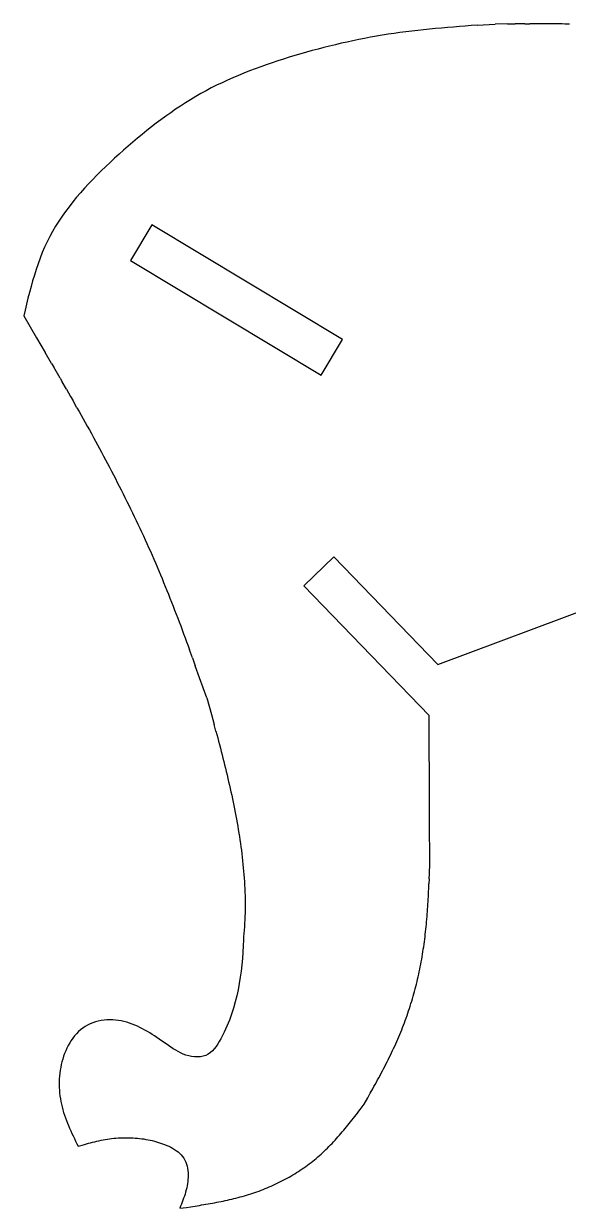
# Model space of a CAD drawing. Extents: x -3475 to 3475, y -2114 to 2114.
# Drawn here: x 52 to 429, y 1279 to 2098 of the extents above; entities that cross this region are included whole.
import ezdxf

# ---------------------------------------------------------------- set-up
doc = ezdxf.new("R2010")
doc.units = 0
doc.header["$MEASUREMENT"] = 0
doc.layers.get('0').update_dxf_attribs({"linetype": 'CONTINUOUS'})

msp = doc.modelspace()

# ---------------------------------------------------------------- linework, layer by layer
for p, q in [((357.71, 2096.61), (353.59, 2096.3)), ((361.84, 2096.91), (357.71, 2096.61)), ((365.97, 2097.2), (361.84, 2096.91)), ((365.97, 2097.2), (378.36, 2098.04)), ((386.94, 2098.14), (378.36, 2098.04)), ((386.94, 2098.14), (392.09, 2098.2)), ((395.52, 2098.23), (392.09, 2098.2)), ((398.95, 2098.25), (395.52, 2098.23)), ((398.95, 2098.25), (402.38, 2098.27)), ((404.1, 2098.27), (402.38, 2098.27)), ((405.82, 2098.27), (404.1, 2098.27)), ((407.53, 2098.27), (405.82, 2098.27)), ((409.25, 2098.27), (407.53, 2098.27)), ((410.96, 2098.26), (409.25, 2098.27)), ((412.68, 2098.26), (410.96, 2098.26)), ((414.39, 2098.24), (412.68, 2098.26)), ((416.11, 2098.23), (414.39, 2098.24)), ((417.83, 2098.21), (416.11, 2098.23)), ((419.54, 2098.18), (417.83, 2098.21)), ((421.26, 2098.16), (419.54, 2098.18)), ((422.97, 2098.13), (421.26, 2098.16)), ((424.69, 2098.09), (422.97, 2098.13)), ((426.4, 2098.05), (424.69, 2098.09)), ((428.12, 2098), (426.4, 2098.05)), ((429.83, 2097.96), (428.12, 2098)), ((292.13, 2088.88), (288.08, 2088.11)), ((296.2, 2089.6), (292.13, 2088.88)), ((300.26, 2090.29), (296.2, 2089.6)), ((304.34, 2090.94), (300.26, 2090.29)), ((308.42, 2091.55), (304.34, 2090.94)), ((312.5, 2092.13), (308.42, 2091.55)), ((316.59, 2092.66), (312.5, 2092.13)), ((320.69, 2093.17), (316.59, 2092.66)), ((324.79, 2093.65), (320.69, 2093.17)), ((328.89, 2094.09), (324.79, 2093.65)), ((333, 2094.52), (328.89, 2094.09)), ((337.11, 2094.91), (333, 2094.52)), ((341.23, 2095.29), (337.11, 2094.91)), ((345.35, 2095.64), (341.23, 2095.29)), ((349.47, 2095.98), (345.35, 2095.64)), ((353.59, 2096.3), (349.47, 2095.98)), ((255.85, 2080.74), (251.85, 2079.66)), ((259.85, 2081.78), (255.85, 2080.74)), ((263.87, 2082.79), (259.85, 2081.78)), ((267.89, 2083.76), (263.87, 2082.79)), ((271.91, 2084.7), (267.89, 2083.76)), ((275.94, 2085.61), (271.91, 2084.7)), ((279.98, 2086.48), (275.94, 2085.61)), ((284.03, 2087.31), (279.98, 2086.48)), ((288.08, 2088.11), (284.03, 2087.31)), ((227.99, 2072.56), (224.05, 2071.26)), ((231.95, 2073.83), (227.99, 2072.56)), ((235.91, 2075.06), (231.95, 2073.83)), ((239.88, 2076.26), (235.91, 2075.06)), ((243.87, 2077.42), (239.88, 2076.26)), ((247.85, 2078.56), (243.87, 2077.42)), ((251.85, 2079.66), (247.85, 2078.56)), ((204.6, 2064.11), (200.78, 2062.54)), ((208.45, 2065.63), (204.6, 2064.11)), ((212.32, 2067.11), (208.45, 2065.63)), ((216.21, 2068.53), (212.32, 2067.11)), ((220.12, 2069.92), (216.21, 2068.53)), ((224.05, 2071.26), (220.12, 2069.92)), ((185.77, 2055.69), (182.1, 2053.83)), ((189.48, 2057.49), (185.77, 2055.69)), ((193.21, 2059.23), (189.48, 2057.49)), ((196.98, 2060.91), (193.21, 2059.23)), ((200.78, 2062.54), (196.98, 2060.91)), ((171.31, 2047.86), (167.79, 2045.75)), ((174.87, 2049.91), (171.31, 2047.86)), ((178.47, 2051.9), (174.87, 2049.91)), ((182.1, 2053.83), (178.47, 2051.9)), ((160.83, 2041.35), (157.4, 2039.07)), ((164.29, 2043.58), (160.83, 2041.35)), ((167.79, 2045.75), (164.29, 2043.58)), ((147.3, 2031.91), (143.99, 2029.43)), ((150.64, 2034.35), (147.3, 2031.91)), ((154.01, 2036.73), (150.64, 2034.35)), ((157.4, 2039.07), (154.01, 2036.73)), ((137.44, 2024.33), (134.2, 2021.72)), ((140.7, 2026.9), (137.44, 2024.33)), ((143.99, 2029.43), (140.7, 2026.9)), ((127.79, 2016.38), (124.62, 2013.65)), ((130.98, 2019.07), (127.79, 2016.38)), ((134.2, 2021.72), (130.98, 2019.07)), ((118.33, 2008.1), (115.22, 2005.28)), ((121.47, 2010.89), (118.33, 2008.1)), ((124.62, 2013.65), (121.47, 2010.89)), ((109.06, 1999.54), (106.03, 1996.61)), ((112.13, 2002.42), (109.06, 1999.54)), ((115.22, 2005.28), (112.13, 2002.42)), ((100.1, 1990.66), (97.21, 1987.62)), ((103.04, 1993.65), (100.1, 1990.66)), ((106.03, 1996.61), (103.04, 1993.65)), ((94.37, 1984.54), (91.59, 1981.42)), ((97.21, 1987.62), (94.37, 1984.54)), ((86.26, 1975.04), (83.7, 1971.78)), ((88.89, 1978.25), (86.26, 1975.04)), ((91.59, 1981.42), (88.89, 1978.25)), ((81.23, 1968.47), (78.86, 1965.1)), ((83.7, 1971.78), (81.23, 1968.47)), ((74.4, 1958.22), (72.33, 1954.69)), ((76.58, 1961.69), (74.4, 1958.22)), ((78.86, 1965.1), (76.58, 1961.69)), ((141.02, 1959.27), (126.16, 1934.54)), ((272.89, 1880.03), (141.02, 1959.27)), ((70.37, 1951.1), (68.53, 1947.45)), ((72.33, 1954.69), (70.37, 1951.1)), ((66.82, 1943.75), (65.22, 1939.98)), ((68.53, 1947.45), (66.82, 1943.75)), ((63.72, 1936.17), (62.31, 1932.31)), ((65.22, 1939.98), (63.72, 1936.17)), ((126.16, 1934.54), (258.04, 1855.3)), ((60.99, 1928.4), (59.75, 1924.46)), ((62.31, 1932.31), (60.99, 1928.4)), ((57.45, 1916.49), (56.38, 1912.46)), ((58.57, 1920.49), (57.45, 1916.49)), ((59.75, 1924.46), (58.57, 1920.49)), ((55.34, 1908.42), (54.33, 1904.36)), ((56.38, 1912.46), (55.34, 1908.42)), ((53.35, 1900.3), (52.37, 1896.22)), ((54.33, 1904.36), (53.35, 1900.3)), ((52.37, 1896.22), (61.29, 1881.05)), ((61.29, 1881.05), (67.22, 1870.93)), ((258.04, 1855.3), (272.89, 1880.03)), ((71.66, 1863.33), (67.22, 1870.93)), ((71.66, 1863.33), (73.13, 1860.79)), ((77.54, 1853.18), (73.13, 1860.79)), ((77.54, 1853.18), (79.01, 1850.63)), ((81.93, 1845.55), (79.01, 1850.63)), ((81.93, 1845.55), (84.84, 1840.45)), ((84.84, 1840.45), (86.29, 1837.9)), ((89.18, 1832.8), (86.29, 1837.9)), ((89.18, 1832.8), (90.62, 1830.24)), ((90.62, 1830.24), (92.06, 1827.68)), ((92.06, 1827.68), (93.49, 1825.12)), ((93.49, 1825.12), (94.92, 1822.56)), ((94.92, 1822.56), (96.35, 1819.99)), ((96.35, 1819.99), (97.77, 1817.42)), ((97.77, 1817.42), (99.18, 1814.85)), ((99.18, 1814.85), (100.59, 1812.28)), ((100.59, 1812.28), (102, 1809.7)), ((102, 1809.7), (103.4, 1807.12)), ((103.4, 1807.12), (104.8, 1804.54)), ((104.8, 1804.54), (106.19, 1801.95)), ((106.19, 1801.95), (107.57, 1799.36)), ((107.57, 1799.36), (108.95, 1796.77)), ((108.95, 1796.77), (110.32, 1794.17)), ((110.32, 1794.17), (111.69, 1791.58)), ((111.69, 1791.58), (113.05, 1788.98)), ((113.05, 1788.98), (114.41, 1786.37)), ((114.41, 1786.37), (115.76, 1783.76)), ((115.76, 1783.76), (117.1, 1781.15)), ((117.1, 1781.15), (118.43, 1778.54)), ((118.43, 1778.54), (119.76, 1775.92)), ((119.76, 1775.92), (121.08, 1773.3)), ((121.08, 1773.3), (122.4, 1770.67)), ((122.4, 1770.67), (123.7, 1768.04)), ((123.7, 1768.04), (125, 1765.41)), ((125, 1765.41), (126.29, 1762.78)), ((126.29, 1762.78), (127.58, 1760.14)), ((127.58, 1760.14), (128.85, 1757.49)), ((128.85, 1757.49), (130.12, 1754.85)), ((130.12, 1754.85), (131.38, 1752.2)), ((131.38, 1752.2), (132.63, 1749.54)), ((132.63, 1749.54), (133.87, 1746.88)), ((133.87, 1746.88), (135.1, 1744.22)), ((135.1, 1744.22), (136.32, 1741.55)), ((136.32, 1741.55), (137.54, 1738.88)), ((137.54, 1738.88), (138.74, 1736.21)), ((138.74, 1736.21), (139.94, 1733.53)), ((139.94, 1733.53), (141.12, 1730.85)), ((141.12, 1730.85), (142.3, 1728.16)), ((142.3, 1728.16), (143.46, 1725.47)), ((246.05, 1709.64), (266.8, 1729.67)), ((266.8, 1729.67), (338.62, 1655.3)), ((143.46, 1725.47), (144.62, 1722.77)), ((144.62, 1722.77), (145.76, 1720.07)), ((145.76, 1720.07), (146.9, 1717.37)), ((146.9, 1717.37), (148.02, 1714.66)), ((148.02, 1714.66), (149.14, 1711.95)), ((149.14, 1711.95), (150.25, 1709.24)), ((150.25, 1709.24), (151.35, 1706.52)), ((151.35, 1706.52), (152.44, 1703.8)), ((152.44, 1703.8), (153.52, 1701.07)), ((332.63, 1619.98), (246.05, 1709.64)), ((338.62, 1655.3), (475.64, 1706.52)), ((153.52, 1701.07), (154.6, 1698.34)), ((154.6, 1698.34), (155.67, 1695.61)), ((155.67, 1695.61), (156.73, 1692.88)), ((156.73, 1692.88), (157.78, 1690.14)), ((157.78, 1690.14), (158.83, 1687.4)), ((158.83, 1687.4), (159.87, 1684.66)), ((159.87, 1684.66), (160.91, 1681.91)), ((160.91, 1681.91), (161.94, 1679.17)), ((161.94, 1679.17), (162.97, 1676.42)), ((162.97, 1676.42), (163.99, 1673.67)), ((163.99, 1673.67), (165.01, 1670.91)), ((165.01, 1670.91), (166.02, 1668.16)), ((166.02, 1668.16), (167.03, 1665.4)), ((169.04, 1659.88), (167.03, 1665.4)), ((169.04, 1659.88), (171.03, 1654.36)), ((174.01, 1646.07), (171.03, 1654.36)), ((178.94, 1632.24), (174.01, 1646.07)), ((178.94, 1632.24), (182.13, 1620.69)), ((182.13, 1620.69), (184.02, 1613.75)), ((185.27, 1609.12), (184.02, 1613.75)), ((332.83, 1556.19), (332.63, 1619.98)), ((185.27, 1609.12), (185.89, 1606.8)), ((185.89, 1606.8), (186.51, 1604.49)), ((186.51, 1604.49), (187.13, 1602.17)), ((187.13, 1602.17), (187.74, 1599.85)), ((187.74, 1599.85), (188.34, 1597.53)), ((188.34, 1597.53), (188.94, 1595.21)), ((188.94, 1595.21), (189.54, 1592.88)), ((189.54, 1592.88), (190.13, 1590.56)), ((190.13, 1590.56), (190.71, 1588.23)), ((190.71, 1588.23), (191.29, 1585.9)), ((191.29, 1585.9), (191.86, 1583.57)), ((191.86, 1583.57), (192.43, 1581.23)), ((192.43, 1581.23), (192.99, 1578.9)), ((192.99, 1578.9), (193.54, 1576.56)), ((193.54, 1576.56), (194.08, 1574.22)), ((194.08, 1574.22), (194.62, 1571.88)), ((194.62, 1571.88), (195.14, 1569.53)), ((195.14, 1569.53), (195.66, 1567.19)), ((195.66, 1567.19), (196.17, 1564.84)), ((196.17, 1564.84), (196.67, 1562.48)), ((196.67, 1562.48), (197.17, 1560.13)), ((197.17, 1560.13), (197.65, 1557.77)), ((197.65, 1557.77), (198.12, 1555.4)), ((332.88, 1547.29), (332.83, 1556.19)), ((198.12, 1555.4), (198.58, 1553.04)), ((198.58, 1553.04), (199.03, 1550.67)), ((199.03, 1550.67), (199.47, 1548.3)), ((199.47, 1548.3), (199.9, 1545.92)), ((199.9, 1545.92), (200.31, 1543.54)), ((200.31, 1543.54), (200.72, 1541.16)), ((200.72, 1541.16), (201.11, 1538.77)), ((333.12, 1517.62), (332.88, 1547.29)), ((201.11, 1538.77), (201.49, 1536.38)), ((201.49, 1536.38), (201.85, 1533.99)), ((201.85, 1533.99), (202.2, 1531.6)), ((202.2, 1531.6), (202.54, 1529.2)), ((202.54, 1529.2), (202.85, 1526.81)), ((202.85, 1526.81), (203.16, 1524.41)), ((203.16, 1524.41), (203.45, 1522)), ((203.45, 1522), (203.72, 1519.6)), ((203.72, 1519.6), (203.97, 1517.2)), ((203.97, 1517.2), (204.2, 1514.79)), ((332.85, 1510.63), (333.12, 1517.62)), ((204.2, 1514.79), (204.42, 1512.39)), ((204.42, 1512.39), (204.62, 1509.98)), ((204.62, 1509.98), (204.8, 1507.58)), ((204.8, 1507.58), (204.96, 1505.17)), ((332.71, 1507.13), (332.56, 1503.63)), ((332.71, 1507.13), (332.85, 1510.63)), ((204.96, 1505.17), (205.1, 1502.76)), ((205.1, 1502.76), (205.21, 1500.36)), ((205.21, 1500.36), (205.31, 1497.95)), ((332.32, 1498.39), (332.4, 1500.14)), ((332.4, 1500.14), (332.48, 1501.89)), ((332.48, 1501.89), (332.56, 1503.63)), ((205.31, 1497.95), (205.39, 1495.55)), ((205.39, 1495.55), (205.44, 1493.14)), ((205.44, 1493.14), (205.47, 1490.74)), ((205.47, 1490.74), (205.47, 1488.34)), ((331.83, 1489.66), (331.94, 1491.41)), ((331.94, 1491.41), (332.04, 1493.15)), ((332.04, 1493.15), (332.14, 1494.9)), ((332.14, 1494.9), (332.23, 1496.65)), ((332.23, 1496.65), (332.32, 1498.39)), ((205.41, 1483.54), (205.35, 1481.15)), ((205.45, 1485.94), (205.41, 1483.54)), ((205.47, 1488.34), (205.45, 1485.94)), ((331.21, 1480.95), (331.35, 1482.69)), ((331.35, 1482.69), (331.48, 1484.43)), ((331.48, 1484.43), (331.6, 1486.18)), ((331.6, 1486.18), (331.72, 1487.92)), ((331.72, 1487.92), (331.83, 1489.66)), ((205.13, 1476.36), (204.99, 1473.97)), ((205.25, 1478.75), (205.13, 1476.36)), ((205.35, 1481.15), (205.25, 1478.75)), ((330.59, 1473.99), (330.76, 1475.73)), ((330.76, 1475.73), (330.91, 1477.47)), ((330.91, 1477.47), (331.07, 1479.21)), ((331.07, 1479.21), (331.21, 1480.95)), ((204.41, 1467.01), (204.34, 1465.03)), ((204.62, 1469.21), (204.41, 1467.01)), ((204.82, 1471.59), (204.62, 1469.21)), ((204.99, 1473.97), (204.82, 1471.59)), ((329.62, 1465.31), (329.83, 1467.05)), ((329.83, 1467.05), (330.04, 1468.78)), ((330.04, 1468.78), (330.23, 1470.52)), ((330.23, 1470.52), (330.41, 1472.25)), ((330.41, 1472.25), (330.59, 1473.99)), ((204.14, 1460.68), (203.89, 1456.33)), ((204.34, 1465.03), (204.14, 1460.68)), ((328.4, 1456.66), (328.67, 1458.39)), ((328.67, 1458.39), (328.92, 1460.12)), ((328.92, 1460.12), (329.17, 1461.85)), ((329.17, 1461.85), (329.4, 1463.58)), ((329.4, 1463.58), (329.62, 1465.31)), ((203.57, 1451.99), (203.18, 1447.66)), ((203.89, 1456.33), (203.57, 1451.99)), ((326.9, 1448.04), (327.23, 1449.76)), ((327.23, 1449.76), (327.54, 1451.48)), ((327.54, 1451.48), (327.84, 1453.2)), ((327.84, 1453.2), (328.13, 1454.93)), ((328.13, 1454.93), (328.4, 1456.66)), ((202.7, 1443.34), (202.12, 1439.03)), ((203.18, 1447.66), (202.7, 1443.34)), ((325.49, 1441.17), (325.86, 1442.89)), ((325.86, 1442.89), (326.22, 1444.6)), ((326.22, 1444.6), (326.57, 1446.32)), ((326.57, 1446.32), (326.9, 1448.04)), ((201.44, 1434.74), (200.64, 1430.47)), ((202.12, 1439.03), (201.44, 1434.74)), ((323.46, 1432.65), (323.89, 1434.35)), ((323.89, 1434.35), (324.31, 1436.05)), ((324.31, 1436.05), (324.72, 1437.75)), ((324.72, 1437.75), (325.11, 1439.46)), ((325.11, 1439.46), (325.49, 1441.17)), ((199.72, 1426.21), (198.67, 1421.97)), ((200.64, 1430.47), (199.72, 1426.21)), ((321.14, 1424.2), (321.63, 1425.88)), ((321.63, 1425.88), (322.1, 1427.57)), ((322.1, 1427.57), (322.57, 1429.26)), ((322.57, 1429.26), (323.02, 1430.95)), ((323.02, 1430.95), (323.46, 1432.65)), ((197.47, 1417.75), (196.11, 1413.56)), ((198.67, 1421.97), (197.47, 1417.75)), ((318.52, 1415.84), (319.07, 1417.51)), ((319.07, 1417.51), (319.6, 1419.17)), ((319.6, 1419.17), (320.13, 1420.85)), ((320.13, 1420.85), (320.64, 1422.52)), ((320.64, 1422.52), (321.14, 1424.2)), ((103.97, 1408.68), (102.05, 1408.18)), ((105.93, 1409.08), (103.97, 1408.68)), ((107.91, 1409.37), (105.93, 1409.08)), ((109.9, 1409.55), (107.91, 1409.37)), ((111.9, 1409.62), (109.9, 1409.55)), ((113.89, 1409.59), (111.9, 1409.62)), ((115.87, 1409.45), (113.89, 1409.59)), ((117.83, 1409.21), (115.87, 1409.45)), ((119.77, 1408.87), (117.83, 1409.21)), ((121.69, 1408.45), (119.77, 1408.87)), ((194.6, 1409.39), (192.9, 1405.25)), ((196.11, 1413.56), (194.6, 1409.39)), ((315.6, 1407.6), (316.21, 1409.24)), ((316.21, 1409.24), (316.8, 1410.88)), ((316.8, 1410.88), (317.39, 1412.53)), ((317.39, 1412.53), (317.96, 1414.19)), ((317.96, 1414.19), (318.52, 1415.84)), ((90.24, 1401.44), (88.87, 1400.04)), ((91.7, 1402.73), (90.24, 1401.44)), ((93.24, 1403.93), (91.7, 1402.73)), ((94.86, 1405.01), (93.24, 1403.93)), ((96.56, 1405.97), (94.86, 1405.01)), ((98.33, 1406.82), (96.56, 1405.97)), ((100.16, 1407.55), (98.33, 1406.82)), ((102.05, 1408.18), (100.16, 1407.55)), ((123.59, 1407.94), (121.69, 1408.45)), ((125.47, 1407.36), (123.59, 1407.94)), ((127.32, 1406.7), (125.47, 1407.36)), ((129.15, 1405.98), (127.32, 1406.7)), ((130.95, 1405.2), (129.15, 1405.98)), ((132.73, 1404.36), (130.95, 1405.2)), ((134.47, 1403.48), (132.73, 1404.36)), ((136.19, 1402.54), (134.47, 1403.48)), ((137.88, 1401.57), (136.19, 1402.54)), ((139.56, 1400.56), (137.88, 1401.57)), ((141.21, 1399.53), (139.56, 1400.56)), ((191.03, 1401.13), (188.96, 1397.05)), ((192.9, 1405.25), (191.03, 1401.13)), ((312.37, 1399.48), (313.04, 1401.09)), ((313.04, 1401.09), (313.7, 1402.71)), ((313.7, 1402.71), (314.34, 1404.33)), ((314.34, 1404.33), (314.98, 1405.96)), ((314.98, 1405.96), (315.6, 1407.6)), ((84.17, 1393.66), (83.19, 1391.9)), ((85.23, 1395.36), (84.17, 1393.66)), ((86.36, 1397), (85.23, 1395.36)), ((87.58, 1398.56), (86.36, 1397)), ((88.87, 1400.04), (87.58, 1398.56)), ((142.85, 1398.46), (141.21, 1399.53)), ((144.48, 1397.38), (142.85, 1398.46)), ((146.1, 1396.28), (144.48, 1397.38)), ((147.71, 1395.17), (146.1, 1396.28)), ((150.93, 1392.93), (147.71, 1395.17)), ((152.54, 1391.81), (150.93, 1392.93)), ((186.5, 1392.97), (185.35, 1391.26)), ((187.6, 1394.73), (186.5, 1392.97)), ((188.67, 1396.54), (187.6, 1394.73)), ((188.69, 1396.58), (188.67, 1396.54)), ((188.96, 1397.05), (188.69, 1396.58)), ((308.87, 1391.49), (309.59, 1393.07)), ((309.59, 1393.07), (310.3, 1394.67)), ((310.3, 1394.67), (311, 1396.27)), ((311, 1396.27), (311.69, 1397.87)), ((311.69, 1397.87), (312.37, 1399.48)), ((80, 1384.45), (79.38, 1382.52)), ((80.69, 1386.36), (80, 1384.45)), ((81.45, 1388.24), (80.69, 1386.36)), ((82.28, 1390.09), (81.45, 1388.24)), ((83.19, 1391.9), (82.28, 1390.09)), ((154.15, 1390.71), (152.54, 1391.81)), ((155.79, 1389.63), (154.15, 1390.71)), ((157.45, 1388.6), (155.79, 1389.63)), ((159.14, 1387.63), (157.45, 1388.6)), ((160.88, 1386.73), (159.14, 1387.63)), ((162.67, 1385.93), (160.88, 1386.73)), ((164.53, 1385.25), (162.67, 1385.93)), ((166.46, 1384.69), (164.53, 1385.25)), ((168.46, 1384.27), (166.46, 1384.69)), ((170.49, 1384.02), (168.46, 1384.27)), ((174.52, 1384.08), (172.53, 1383.95)), ((176.45, 1384.42), (174.52, 1384.08)), ((178.27, 1385.01), (176.45, 1384.42)), ((179.94, 1385.85), (178.27, 1385.01)), ((181.46, 1386.92), (179.94, 1385.85)), ((182.86, 1388.21), (181.46, 1386.92)), ((184.15, 1389.67), (182.86, 1388.21)), ((185.35, 1391.26), (184.15, 1389.67)), ((305.12, 1383.6), (305.88, 1385.17)), ((305.88, 1385.17), (306.64, 1386.74)), ((306.64, 1386.74), (307.39, 1388.32)), ((307.39, 1388.32), (308.13, 1389.9)), ((308.13, 1389.9), (308.87, 1391.49)), ((77.95, 1376.68), (77.61, 1374.71)), ((78.36, 1378.63), (77.95, 1376.68)), ((78.84, 1380.58), (78.36, 1378.63)), ((79.38, 1382.52), (78.84, 1380.58)), ((172.53, 1383.95), (170.49, 1384.02)), ((301.17, 1375.81), (301.97, 1377.36)), ((301.97, 1377.36), (302.77, 1378.92)), ((302.77, 1378.92), (303.56, 1380.48)), ((303.56, 1380.48), (304.34, 1382.04)), ((304.34, 1382.04), (305.12, 1383.6)), ((76.98, 1368.8), (76.9, 1366.83)), ((77.13, 1370.77), (76.98, 1368.8)), ((77.33, 1372.74), (77.13, 1370.77)), ((77.61, 1374.71), (77.33, 1372.74)), ((296.24, 1366.55), (297.07, 1368.08)), ((297.07, 1368.08), (297.9, 1369.63)), ((297.9, 1369.63), (298.73, 1371.17)), ((298.73, 1371.17), (299.54, 1372.71)), ((299.54, 1372.71), (300.36, 1374.26)), ((300.36, 1374.26), (301.17, 1375.81)), ((76.9, 1366.83), (76.88, 1364.86)), ((76.88, 1364.86), (76.93, 1362.89)), ((76.93, 1362.89), (77.03, 1360.93)), ((77.03, 1360.93), (77.2, 1358.97)), ((292.02, 1358.87), (293.72, 1361.94)), ((293.72, 1361.94), (294.56, 1363.47)), ((294.56, 1363.47), (295.4, 1365.01)), ((295.4, 1365.01), (296.24, 1366.55)), ((77.2, 1358.97), (77.42, 1357.03)), ((77.42, 1357.03), (77.71, 1355.09)), ((77.71, 1355.09), (78.05, 1353.17)), ((78.05, 1353.17), (78.45, 1351.26)), ((287.76, 1351.22), (290.32, 1355.81)), ((290.32, 1355.81), (292.02, 1358.87)), ((78.45, 1351.26), (78.9, 1349.37)), ((78.9, 1349.37), (79.4, 1347.49)), ((79.4, 1347.49), (79.96, 1345.63)), ((79.96, 1345.63), (80.56, 1343.78)), ((80.56, 1343.78), (81.2, 1341.94)), ((281.24, 1342.76), (282.18, 1343.96)), ((282.18, 1343.96), (283.11, 1345.17)), ((283.11, 1345.17), (284.04, 1346.38)), ((284.04, 1346.38), (284.98, 1347.59)), ((284.98, 1347.59), (287.76, 1351.22)), ((81.2, 1341.94), (81.88, 1340.11)), ((81.88, 1340.11), (82.59, 1338.29)), ((82.59, 1338.29), (83.34, 1336.49)), ((83.34, 1336.49), (84.11, 1334.69)), ((274.57, 1334.45), (275.54, 1335.62)), ((275.54, 1335.62), (276.5, 1336.8)), ((276.5, 1336.8), (277.45, 1337.98)), ((277.45, 1337.98), (278.41, 1339.17)), ((278.41, 1339.17), (279.35, 1340.36)), ((279.35, 1340.36), (280.3, 1341.56)), ((280.3, 1341.56), (281.24, 1342.76)), ((84.11, 1334.69), (84.91, 1332.89)), ((84.91, 1332.89), (85.73, 1331.1)), ((85.73, 1331.1), (86.57, 1329.32)), ((86.57, 1329.32), (87.42, 1327.54)), ((87.42, 1327.54), (88.28, 1325.77)), ((107.3, 1326.63), (108.76, 1326.9)), ((108.76, 1326.9), (110.23, 1327.14)), ((110.23, 1327.14), (111.7, 1327.35)), ((111.7, 1327.35), (113.18, 1327.54)), ((113.18, 1327.54), (114.66, 1327.7)), ((114.66, 1327.7), (116.14, 1327.83)), ((116.14, 1327.83), (117.63, 1327.94)), ((117.63, 1327.94), (119.12, 1328.03)), ((119.12, 1328.03), (120.61, 1328.08)), ((120.61, 1328.08), (122.1, 1328.11)), ((122.1, 1328.11), (123.59, 1328.12)), ((123.59, 1328.12), (125.08, 1328.1)), ((125.08, 1328.1), (126.57, 1328.05)), ((126.57, 1328.05), (128.05, 1327.98)), ((128.05, 1327.98), (129.54, 1327.88)), ((129.54, 1327.88), (131.02, 1327.76)), ((131.02, 1327.76), (132.49, 1327.62)), ((132.49, 1327.62), (133.97, 1327.44)), ((133.97, 1327.44), (135.43, 1327.24)), ((135.43, 1327.24), (136.9, 1327)), ((136.9, 1327), (138.36, 1326.74)), ((138.36, 1326.74), (139.81, 1326.45)), ((267.61, 1326.44), (268.63, 1327.56)), ((268.63, 1327.56), (269.63, 1328.69)), ((269.63, 1328.69), (270.64, 1329.83)), ((270.64, 1329.83), (271.63, 1330.97)), ((271.63, 1330.97), (272.62, 1332.12)), ((272.62, 1332.12), (273.6, 1333.28)), ((273.6, 1333.28), (274.57, 1334.45)), ((88.28, 1325.77), (89.15, 1323.99)), ((89.15, 1323.99), (90.02, 1322.22)), ((90.02, 1322.22), (92.88, 1323.05)), ((92.88, 1323.05), (94.31, 1323.45)), ((94.31, 1323.45), (95.74, 1323.86)), ((95.74, 1323.86), (97.18, 1324.25)), ((97.18, 1324.25), (98.61, 1324.63)), ((98.61, 1324.63), (100.05, 1325.01)), ((100.05, 1325.01), (101.5, 1325.37)), ((101.5, 1325.37), (102.94, 1325.71)), ((102.94, 1325.71), (104.39, 1326.04)), ((104.39, 1326.04), (105.84, 1326.35)), ((105.84, 1326.35), (107.3, 1326.63)), ((139.81, 1326.45), (141.26, 1326.12)), ((141.26, 1326.12), (142.7, 1325.76)), ((142.7, 1325.76), (144.14, 1325.36)), ((144.14, 1325.36), (145.57, 1324.93)), ((145.57, 1324.93), (146.99, 1324.46)), ((146.99, 1324.46), (148.41, 1323.95)), ((148.41, 1323.95), (149.82, 1323.41)), ((149.82, 1323.41), (151.22, 1322.82)), ((151.22, 1322.82), (152.62, 1322.19)), ((152.62, 1322.19), (154, 1321.51)), ((154, 1321.51), (155.35, 1320.79)), ((155.35, 1320.79), (156.67, 1320.01)), ((156.67, 1320.01), (157.94, 1319.17)), ((157.94, 1319.17), (159.14, 1318.27)), ((259.11, 1317.85), (260.21, 1318.88)), ((260.21, 1318.88), (261.3, 1319.93)), ((261.3, 1319.93), (262.38, 1320.99)), ((262.38, 1320.99), (263.44, 1322.06)), ((263.44, 1322.06), (264.5, 1323.14)), ((264.5, 1323.14), (265.54, 1324.23)), ((265.54, 1324.23), (266.58, 1325.33)), ((266.58, 1325.33), (267.61, 1326.44)), ((159.14, 1318.27), (160.27, 1317.31)), ((160.27, 1317.31), (161.32, 1316.27)), ((161.32, 1316.27), (162.26, 1315.15)), ((162.26, 1315.15), (163.1, 1313.95)), ((163.1, 1313.95), (163.82, 1312.68)), ((163.82, 1312.68), (164.42, 1311.33)), ((164.42, 1311.33), (164.93, 1309.93)), ((249.83, 1310.07), (251.04, 1310.99)), ((251.04, 1310.99), (252.23, 1311.93)), ((252.23, 1311.93), (253.41, 1312.88)), ((253.41, 1312.88), (254.58, 1313.84)), ((254.58, 1313.84), (255.73, 1314.82)), ((255.73, 1314.82), (256.87, 1315.82)), ((256.87, 1315.82), (257.99, 1316.83)), ((257.99, 1316.83), (259.11, 1317.85)), ((164.93, 1309.93), (165.33, 1308.47)), ((165.33, 1308.47), (165.64, 1306.98)), ((165.64, 1306.98), (165.86, 1305.47)), ((165.86, 1305.47), (165.99, 1303.93)), ((165.99, 1303.93), (166.05, 1302.4)), ((166.05, 1302.4), (166.04, 1300.86)), ((237.16, 1301.64), (238.47, 1302.41)), ((238.47, 1302.41), (239.78, 1303.21)), ((239.78, 1303.21), (241.07, 1304.01)), ((241.07, 1304.01), (242.36, 1304.83)), ((242.36, 1304.83), (243.63, 1305.67)), ((243.63, 1305.67), (244.89, 1306.52)), ((244.89, 1306.52), (246.15, 1307.38)), ((246.15, 1307.38), (247.39, 1308.26)), ((247.39, 1308.26), (248.62, 1309.16)), ((248.62, 1309.16), (249.83, 1310.07)), ((165.36, 1294.89), (165.06, 1293.43)), ((165.61, 1296.36), (165.36, 1294.89)), ((165.81, 1297.84), (165.61, 1296.36)), ((165.96, 1299.34), (165.81, 1297.84)), ((166.04, 1300.86), (165.96, 1299.34)), ((220.75, 1293.49), (222.16, 1294.09)), ((222.16, 1294.09), (223.56, 1294.7)), ((223.56, 1294.7), (224.95, 1295.32)), ((224.95, 1295.32), (226.34, 1295.96)), ((226.34, 1295.96), (227.72, 1296.62)), ((227.72, 1296.62), (229.09, 1297.29)), ((229.09, 1297.29), (230.45, 1297.98)), ((230.45, 1297.98), (231.81, 1298.68)), ((231.81, 1298.68), (233.16, 1299.4)), ((233.16, 1299.4), (234.5, 1300.13)), ((234.5, 1300.13), (235.83, 1300.88)), ((235.83, 1300.88), (237.16, 1301.64)), ((162.96, 1286.3), (162.46, 1284.9)), ((163.45, 1287.71), (162.96, 1286.3)), ((163.9, 1289.12), (163.45, 1287.71)), ((164.32, 1290.55), (163.9, 1289.12)), ((164.71, 1291.98), (164.32, 1290.55)), ((165.06, 1293.43), (164.71, 1291.98)), ((196.19, 1285.67), (197.66, 1286.02)), ((197.66, 1286.02), (199.13, 1286.39)), ((199.13, 1286.39), (200.6, 1286.77)), ((200.6, 1286.77), (202.06, 1287.15)), ((202.06, 1287.15), (203.52, 1287.56)), ((203.52, 1287.56), (204.98, 1287.97)), ((204.98, 1287.97), (206.43, 1288.4)), ((206.43, 1288.4), (207.88, 1288.84)), ((207.88, 1288.84), (209.33, 1289.3)), ((209.33, 1289.3), (210.77, 1289.77)), ((210.77, 1289.77), (212.21, 1290.25)), ((212.21, 1290.25), (213.64, 1290.75)), ((213.64, 1290.75), (215.08, 1291.27)), ((215.08, 1291.27), (216.5, 1291.8)), ((216.5, 1291.8), (217.92, 1292.35)), ((217.92, 1292.35), (219.34, 1292.91)), ((219.34, 1292.91), (220.75, 1293.49)), ((160.86, 1280.71), (160.32, 1279.32)), ((160.32, 1279.32), (164.83, 1279.99)), ((161.41, 1282.1), (160.86, 1280.71)), ((161.94, 1283.5), (161.41, 1282.1)), ((162.46, 1284.9), (161.94, 1283.5)), ((164.83, 1279.99), (167.84, 1280.44)), ((167.84, 1280.44), (169.35, 1280.67)), ((169.35, 1280.67), (170.85, 1280.9)), ((170.85, 1280.9), (172.35, 1281.13)), ((172.35, 1281.13), (173.85, 1281.37)), ((173.85, 1281.37), (175.35, 1281.61)), ((175.35, 1281.61), (176.85, 1281.86)), ((176.85, 1281.86), (178.35, 1282.11)), ((178.35, 1282.11), (179.85, 1282.37)), ((179.85, 1282.37), (181.34, 1282.63)), ((181.34, 1282.63), (182.84, 1282.9)), ((182.84, 1282.9), (184.33, 1283.17)), ((184.33, 1283.17), (185.82, 1283.46)), ((185.82, 1283.46), (187.31, 1283.75)), ((187.31, 1283.75), (188.79, 1284.04)), ((188.79, 1284.04), (190.28, 1284.35)), ((190.28, 1284.35), (191.76, 1284.66)), ((191.76, 1284.66), (193.24, 1284.99)), ((193.24, 1284.99), (194.72, 1285.32)), ((194.72, 1285.32), (196.19, 1285.67))]:
    msp.add_line(p, q)

doc.saveas('drawing.dxf')
